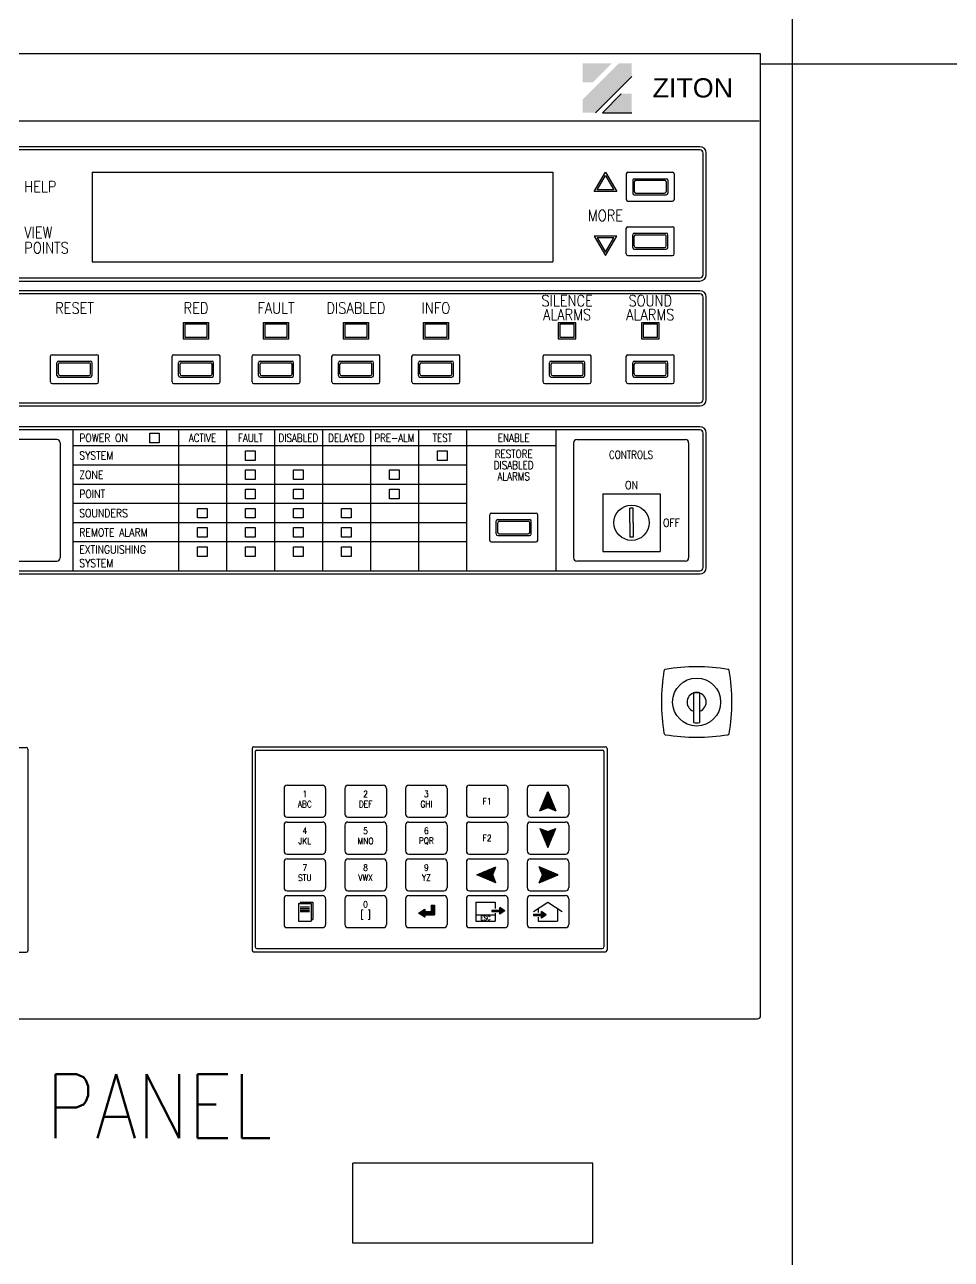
# Model space of a CAD drawing. Header units: millimetres. Extents: x 71430 to 138625, y 8510 to 33475.
# Drawn here: x 75480 to 76282, y 13291 to 14359 of the extents above; entities that cross this region are included whole.
import ezdxf
from ezdxf.enums import TextEntityAlignment as Align

# ---------------------------------------------------------------- set-up
doc = ezdxf.new("R2010")
doc.units = ezdxf.units.MM
doc.layers.add('A-FLOR-HRAL', color=8, linetype='Continuous', lineweight=18)
for name, color, linetype in [('BOX', 4, 'Continuous'), ('EQUIP', 7, 'Continuous'), ('M-FIRECABLE_E-', 1, 'Continuous'), ('PANEL', 1, 'Continuous'), ('STICKER', 7, 'Continuous'), ('TABLE', 5, 'Continuous'), ('Text', 7, 'Continuous'), ('Z-TEXT', 7, 'Continuous')]:
    doc.layers.add(name, color=color, linetype=linetype)
doc.styles.add('RomanS', font='romans.shx')
doc.styles.get("Standard").update_dxf_attribs({"font": 'arial.ttf'})
pattern_1 = [(45, (-602336.12146, -43009.16304), (-0.08838835, 0.08838835), [])]

# ---------------------------------------------------------------- blocks, each defined once
blk = doc.blocks.new('ACCLAIM ZP3 PANEL')
at = {"layer": 'PANEL', "linetype": 'Continuous'}
h = blk.add_hatch(color=7, dxfattribs=at)
h.paths.add_polyline_path([(-602158.27, -42922.45), (-602158.27, -42928.34), (-602155, -42928.34), (-602149.11, -42922.45)], flags=17)
h.paths.add_polyline_path([(-602158.27, -42933.78), (-602158.27, -42937.82), (-602154.24, -42937.82), (-602142.9, -42926.49), (-602142.9, -42922.45), (-602146.94, -42922.45)])
h.paths.add_polyline_path([(-602142.9, -42937.82), (-602142.9, -42931.93), (-602146.17, -42931.93), (-602152.06, -42937.82)])
at = {"layer": 'TABLE'}
h = blk.add_hatch(dxfattribs=at)
h.set_pattern_fill('ANSI31', style=0)
h.set_pattern_definition(pattern_1)
h.paths.add_polyline_path([(-602171.59, -43155.94), (-602169.09, -43154.94), (-602166.59, -43155.94), (-602169.09, -43149.94)])
h = blk.add_hatch(dxfattribs=at)
h.set_pattern_fill('ANSI31', style=0)
h.set_pattern_definition(pattern_1)
h.paths.add_polyline_path([(-602166.59, -43161.44), (-602169.09, -43162.44), (-602171.59, -43161.44), (-602169.09, -43167.44)])
h.paths.add_polyline_path([(-602165.83, -43175.94), (-602171.83, -43173.44), (-602170.83, -43175.94), (-602171.83, -43178.44)])
h.paths.add_polyline_path([(-602186.34, -43175.94), (-602185.34, -43173.44), (-602191.34, -43175.94), (-602185.34, -43178.44)])
h = blk.add_hatch(dxfattribs=at)
h.set_pattern_fill('ANSI31', style=0)
h.set_pattern_definition(pattern_1)
h.paths.add_polyline_path([(-602204.59, -43188.44), (-602204.59, -43185.44), (-602205.59, -43185.44), (-602205.59, -43187.44), (-602207.59, -43187.44), (-602207.59, -43186.69), (-602209.59, -43187.94), (-602207.59, -43189.19), (-602207.59, -43188.44)])
h = blk.add_hatch(dxfattribs=at)
h.set_pattern_fill('ANSI31', style=0)
h.set_pattern_definition(pattern_1)
h.paths.add_polyline_path([(-602184.09, -43186.94), (-602186.59, -43186.94), (-602186.59, -43187.44), (-602184.09, -43187.44), (-602184.09, -43188.19), (-602182.59, -43187.19), (-602184.09, -43186.19)])
h = blk.add_hatch(dxfattribs=at)
h.set_pattern_fill('ANSI31', style=0)
h.set_pattern_definition([(45, (-602323.12146, -43010.41304), (-0.08838835, 0.08838835), [])])
h.paths.add_polyline_path([(-602171.09, -43188.19), (-602173.59, -43188.19), (-602173.59, -43188.69), (-602171.09, -43188.69), (-602171.09, -43189.44), (-602169.59, -43188.44), (-602171.09, -43187.44)])
at = {"layer": 'A-FLOR-HRAL'}
blk.add_lwpolyline([(-602502.59, -43400.84), (-602092.59, -43400.84), (-602092.59, -42860.84), (-602502.59, -42860.84)], close=True, dxfattribs=at)
at = {"layer": 'BOX', "color": 7}
for p, q in [((-602121.59, -42948.44), (-602358.59, -42948.44)), ((-602119.59, -42988.44), (-602119.59, -42950.44)), ((-602358.59, -42990.44), (-602121.59, -42990.44)), ((-602121.59, -42993.44), (-602358.59, -42993.44)), ((-602119.59, -43027.44), (-602119.59, -42995.44)), ((-602358.59, -43029.44), (-602121.59, -43029.44)), ((-602121.59, -43035.94), (-602358.59, -43035.94)), ((-602317.59, -43036.94), (-602317.59, -43080.94)), ((-602284.59, -43036.94), (-602284.59, -43080.94)), ((-602269.59, -43036.94), (-602269.59, -43080.94)), ((-602254.59, -43036.94), (-602254.59, -43080.94)), ((-602239.59, -43036.94), (-602239.59, -43080.94)), ((-602224.59, -43036.94), (-602224.59, -43080.94)), ((-602209.59, -43036.94), (-602209.59, -43080.94)), ((-602194.59, -43036.94), (-602194.59, -43080.94)), ((-602166.59, -43036.94), (-602166.59, -43080.94)), ((-602119.59, -43079.94), (-602119.59, -43037.94)), ((-602322.59, -43039.94), (-602356.59, -43039.94)), ((-602321.59, -43040.94), (-602321.59, -43076.94)), ((-602166.59, -43041.94), (-602317.59, -43041.94)), ((-602161.09, -43040.94), (-602161.09, -43076.94)), ((-602160.09, -43039.94), (-602126.09, -43039.94)), ((-602125.09, -43040.94), (-602125.09, -43076.94)), ((-602194.59, -43047.94), (-602317.59, -43047.94)), ((-602194.59, -43053.94), (-602317.59, -43053.94)), ((-602194.59, -43059.94), (-602317.59, -43059.94)), ((-602194.59, -43065.94), (-602317.59, -43065.94)), ((-602194.59, -43071.94), (-602317.59, -43071.94)), ((-602356.59, -43077.94), (-602322.59, -43077.94)), ((-602126.09, -43077.94), (-602160.09, -43077.94)), ((-602358.59, -43081.94), (-602121.59, -43081.94)), ((-602247.09, -43184.94), (-602243.09, -43184.94)), ((-602246.59, -43184.44), (-602242.59, -43184.44)), ((-602191.59, -43184.44), (-602185.59, -43184.44)), ((-602191.59, -43184.44), (-602191.59, -43190.44)), ((-602185.59, -43184.44), (-602185.59, -43186.44)), ((-602246.59, -43185.94), (-602243.59, -43185.94)), ((-602246.59, -43186.44), (-602243.59, -43186.44)), ((-602246.59, -43186.94), (-602243.59, -43186.94)), ((-602246.59, -43187.44), (-602243.59, -43187.44)), ((-602207.59, -43187.44), (-602205.59, -43187.44)), ((-602207.59, -43188.44), (-602204.59, -43188.44)), ((-602191.59, -43188.44), (-602185.59, -43188.44)), ((-602186.59, -43186.94), (-602184.09, -43186.94)), ((-602186.59, -43186.94), (-602186.59, -43187.44)), ((-602186.59, -43187.44), (-602184.09, -43187.44)), ((-602185.59, -43187.94), (-602185.59, -43190.44)), ((-602173.59, -43188.19), (-602171.09, -43188.19)), ((-602173.59, -43188.19), (-602173.59, -43188.69)), ((-602173.59, -43188.69), (-602171.09, -43188.69)), ((-602172.09, -43186.44), (-602172.09, -43187.69)), ((-602166.09, -43186.44), (-602166.09, -43190.44)), ((-602247.09, -43190.44), (-602243.09, -43190.44)), ((-602243.09, -43189.94), (-602242.59, -43189.94)), ((-602191.59, -43190.44), (-602185.59, -43190.44)), ((-602172.09, -43189.19), (-602172.09, -43190.44)), ((-602172.09, -43190.44), (-602166.09, -43190.44))]:
    blk.add_line(p, q, dxfattribs=at)
at = {"layer": 'BOX'}
for p, q in [((-602121.59, -42949.44), (-602358.59, -42949.44)), ((-602120.59, -42988.44), (-602120.59, -42950.44)), ((-602311.59, -42956.44), (-602167.59, -42956.44)), ((-602311.59, -42956.44), (-602311.59, -42984.44)), ((-602167.59, -42956.44), (-602167.59, -42984.44)), ((-602144.59, -42956.94), (-602144.59, -42964.94)), ((-602144.09, -42956.44), (-602130.09, -42956.44)), ((-602129.59, -42956.94), (-602129.59, -42964.94)), ((-602142.59, -42958.94), (-602142.59, -42962.94)), ((-602142.09, -42958.44), (-602132.09, -42958.44)), ((-602142.09, -42959.44), (-602142.09, -42962.44)), ((-602141.59, -42958.94), (-602132.59, -42958.94)), ((-602132.09, -42959.44), (-602132.09, -42962.44)), ((-602131.59, -42958.94), (-602131.59, -42962.94)), ((-602142.09, -42963.44), (-602132.09, -42963.44)), ((-602141.59, -42962.94), (-602132.59, -42962.94)), ((-602144.09, -42965.44), (-602130.09, -42965.44)), ((-602144.59, -42981.94), (-602144.59, -42973.94)), ((-602144.09, -42973.44), (-602130.09, -42973.44)), ((-602142.59, -42979.94), (-602142.59, -42975.94)), ((-602142.09, -42975.44), (-602132.09, -42975.44)), ((-602142.09, -42979.44), (-602142.09, -42976.44)), ((-602141.59, -42975.94), (-602132.59, -42975.94)), ((-602132.09, -42979.44), (-602132.09, -42976.44)), ((-602131.59, -42979.94), (-602131.59, -42975.94)), ((-602129.59, -42981.94), (-602129.59, -42973.94)), ((-602142.09, -42980.44), (-602132.09, -42980.44)), ((-602141.59, -42979.94), (-602132.59, -42979.94)), ((-602311.59, -42984.44), (-602167.59, -42984.44)), ((-602144.09, -42982.44), (-602130.09, -42982.44)), ((-602358.59, -42989.44), (-602121.59, -42989.44)), ((-602121.59, -42994.44), (-602358.59, -42994.44)), ((-602120.59, -43027.44), (-602120.59, -42995.44)), ((-602324.59, -43021.94), (-602324.59, -43013.94)), ((-602324.09, -43013.44), (-602310.09, -43013.44)), ((-602322.09, -43015.44), (-602312.09, -43015.44)), ((-602309.59, -43021.94), (-602309.59, -43013.94)), ((-602286.59, -43021.94), (-602286.59, -43013.94)), ((-602286.09, -43013.44), (-602272.09, -43013.44)), ((-602284.09, -43015.44), (-602274.09, -43015.44)), ((-602271.59, -43021.94), (-602271.59, -43013.94)), ((-602261.59, -43021.94), (-602261.59, -43013.94)), ((-602261.09, -43013.44), (-602247.09, -43013.44)), ((-602259.09, -43015.44), (-602249.09, -43015.44)), ((-602246.59, -43021.94), (-602246.59, -43013.94)), ((-602236.59, -43021.94), (-602236.59, -43013.94)), ((-602236.09, -43013.44), (-602222.09, -43013.44)), ((-602234.09, -43015.44), (-602224.09, -43015.44)), ((-602221.59, -43021.94), (-602221.59, -43013.94)), ((-602211.59, -43021.94), (-602211.59, -43013.94)), ((-602211.09, -43013.44), (-602197.09, -43013.44)), ((-602209.09, -43015.44), (-602199.09, -43015.44)), ((-602196.59, -43021.94), (-602196.59, -43013.94)), ((-602170.59, -43021.94), (-602170.59, -43013.94)), ((-602170.09, -43013.44), (-602156.09, -43013.44)), ((-602168.09, -43015.44), (-602158.09, -43015.44)), ((-602155.59, -43021.94), (-602155.59, -43013.94)), ((-602144.59, -43021.94), (-602144.59, -43013.94)), ((-602144.09, -43013.44), (-602130.09, -43013.44)), ((-602142.09, -43015.44), (-602132.09, -43015.44)), ((-602129.59, -43021.94), (-602129.59, -43013.94)), ((-602322.59, -43019.94), (-602322.59, -43015.94)), ((-602322.09, -43019.44), (-602322.09, -43016.44)), ((-602321.59, -43015.94), (-602312.59, -43015.94)), ((-602312.09, -43019.44), (-602312.09, -43016.44)), ((-602311.59, -43019.94), (-602311.59, -43015.94)), ((-602284.59, -43019.94), (-602284.59, -43015.94)), ((-602284.09, -43019.44), (-602284.09, -43016.44)), ((-602283.59, -43015.94), (-602274.59, -43015.94)), ((-602274.09, -43019.44), (-602274.09, -43016.44)), ((-602273.59, -43019.94), (-602273.59, -43015.94)), ((-602259.59, -43019.94), (-602259.59, -43015.94)), ((-602259.09, -43019.44), (-602259.09, -43016.44)), ((-602258.59, -43015.94), (-602249.59, -43015.94)), ((-602249.09, -43019.44), (-602249.09, -43016.44)), ((-602248.59, -43019.94), (-602248.59, -43015.94)), ((-602234.59, -43019.94), (-602234.59, -43015.94)), ((-602234.09, -43019.44), (-602234.09, -43016.44)), ((-602233.59, -43015.94), (-602224.59, -43015.94)), ((-602224.09, -43019.44), (-602224.09, -43016.44)), ((-602223.59, -43019.94), (-602223.59, -43015.94)), ((-602209.59, -43019.94), (-602209.59, -43015.94)), ((-602209.09, -43019.44), (-602209.09, -43016.44)), ((-602208.59, -43015.94), (-602199.59, -43015.94)), ((-602199.09, -43019.44), (-602199.09, -43016.44)), ((-602198.59, -43019.94), (-602198.59, -43015.94)), ((-602168.59, -43019.94), (-602168.59, -43015.94)), ((-602168.09, -43019.44), (-602168.09, -43016.44)), ((-602167.59, -43015.94), (-602158.59, -43015.94)), ((-602158.09, -43019.44), (-602158.09, -43016.44)), ((-602157.59, -43019.94), (-602157.59, -43015.94)), ((-602142.59, -43019.94), (-602142.59, -43015.94)), ((-602142.09, -43019.44), (-602142.09, -43016.44)), ((-602141.59, -43015.94), (-602132.59, -43015.94)), ((-602132.09, -43019.44), (-602132.09, -43016.44)), ((-602131.59, -43019.94), (-602131.59, -43015.94)), ((-602324.09, -43022.44), (-602310.09, -43022.44)), ((-602322.09, -43020.44), (-602312.09, -43020.44)), ((-602321.59, -43019.94), (-602312.59, -43019.94)), ((-602286.09, -43022.44), (-602272.09, -43022.44)), ((-602284.09, -43020.44), (-602274.09, -43020.44)), ((-602283.59, -43019.94), (-602274.59, -43019.94)), ((-602261.09, -43022.44), (-602247.09, -43022.44)), ((-602259.09, -43020.44), (-602249.09, -43020.44)), ((-602258.59, -43019.94), (-602249.59, -43019.94)), ((-602236.09, -43022.44), (-602222.09, -43022.44)), ((-602234.09, -43020.44), (-602224.09, -43020.44)), ((-602233.59, -43019.94), (-602224.59, -43019.94)), ((-602211.09, -43022.44), (-602197.09, -43022.44)), ((-602209.09, -43020.44), (-602199.09, -43020.44)), ((-602208.59, -43019.94), (-602199.59, -43019.94)), ((-602170.09, -43022.44), (-602156.09, -43022.44)), ((-602168.09, -43020.44), (-602158.09, -43020.44)), ((-602167.59, -43019.94), (-602158.59, -43019.94)), ((-602144.09, -43022.44), (-602130.09, -43022.44)), ((-602142.09, -43020.44), (-602132.09, -43020.44)), ((-602141.59, -43019.94), (-602132.59, -43019.94)), ((-602358.59, -43028.44), (-602121.59, -43028.44)), ((-602121.59, -43036.94), (-602358.59, -43036.94)), ((-602120.59, -43079.94), (-602120.59, -43037.94)), ((-602187.29, -43071.44), (-602187.29, -43063.44)), ((-602186.79, -43062.94), (-602172.79, -43062.94)), ((-602185.29, -43069.44), (-602185.29, -43065.44)), ((-602184.79, -43064.94), (-602174.79, -43064.94)), ((-602184.29, -43065.44), (-602175.29, -43065.44)), ((-602174.29, -43069.44), (-602174.29, -43065.44)), ((-602172.29, -43071.44), (-602172.29, -43063.44)), ((-602184.79, -43068.94), (-602184.79, -43065.94)), ((-602184.29, -43069.44), (-602175.29, -43069.44)), ((-602174.79, -43068.94), (-602174.79, -43065.94)), ((-602186.79, -43071.94), (-602172.79, -43071.94)), ((-602184.79, -43069.94), (-602174.79, -43069.94)), ((-602358.59, -43080.94), (-602121.59, -43080.94))]:
    blk.add_line(p, q, dxfattribs=at)
at = {"layer": 'BOX', "color": 252}
for p, q in [((-602151.95, -43056.94), (-602151.95, -43074.94)), ((-602151.95, -43056.94), (-602133.95, -43056.94)), ((-602133.95, -43056.94), (-602133.95, -43074.94)), ((-602151.95, -43074.94), (-602133.95, -43074.94))]:
    blk.add_line(p, q, dxfattribs=at)
at = {"layer": 'BOX', "color": 5}
for p, q in [((-602251.59, -43148.94), (-602251.59, -43156.94)), ((-602250.59, -43147.94), (-602239.59, -43147.94)), ((-602238.59, -43148.94), (-602238.59, -43156.94)), ((-602232.59, -43148.94), (-602232.59, -43156.94)), ((-602231.59, -43147.94), (-602220.59, -43147.94)), ((-602219.59, -43148.94), (-602219.59, -43156.94)), ((-602213.59, -43148.94), (-602213.59, -43156.94)), ((-602212.59, -43147.94), (-602201.59, -43147.94)), ((-602200.59, -43148.94), (-602200.59, -43156.94)), ((-602194.59, -43148.94), (-602194.59, -43156.94)), ((-602193.59, -43147.94), (-602182.59, -43147.94)), ((-602181.59, -43148.94), (-602181.59, -43156.94)), ((-602175.59, -43148.94), (-602175.59, -43156.94)), ((-602174.59, -43147.94), (-602163.59, -43147.94)), ((-602162.59, -43148.94), (-602162.59, -43156.94)), ((-602250.59, -43157.94), (-602239.59, -43157.94)), ((-602231.59, -43157.94), (-602220.59, -43157.94)), ((-602212.59, -43157.94), (-602201.59, -43157.94)), ((-602193.59, -43157.94), (-602182.59, -43157.94)), ((-602174.59, -43157.94), (-602163.59, -43157.94)), ((-602251.59, -43160.44), (-602251.59, -43168.44)), ((-602250.59, -43159.44), (-602239.59, -43159.44)), ((-602238.59, -43160.44), (-602238.59, -43168.44)), ((-602232.59, -43160.44), (-602232.59, -43168.44)), ((-602231.59, -43159.44), (-602220.59, -43159.44)), ((-602219.59, -43160.44), (-602219.59, -43168.44)), ((-602213.59, -43160.44), (-602213.59, -43168.44)), ((-602212.59, -43159.44), (-602201.59, -43159.44)), ((-602200.59, -43160.44), (-602200.59, -43168.44)), ((-602194.59, -43160.44), (-602194.59, -43168.44)), ((-602193.59, -43159.44), (-602182.59, -43159.44)), ((-602181.59, -43160.44), (-602181.59, -43168.44)), ((-602175.59, -43160.44), (-602175.59, -43168.44)), ((-602174.59, -43159.44), (-602163.59, -43159.44)), ((-602162.59, -43160.44), (-602162.59, -43168.44)), ((-602250.59, -43169.44), (-602239.59, -43169.44)), ((-602231.59, -43169.44), (-602220.59, -43169.44)), ((-602212.59, -43169.44), (-602201.59, -43169.44)), ((-602193.59, -43169.44), (-602182.59, -43169.44)), ((-602174.59, -43169.44), (-602163.59, -43169.44)), ((-602251.59, -43171.94), (-602251.59, -43179.94)), ((-602250.59, -43170.94), (-602239.59, -43170.94)), ((-602238.59, -43171.94), (-602238.59, -43179.94)), ((-602232.59, -43171.94), (-602232.59, -43179.94)), ((-602231.59, -43170.94), (-602220.59, -43170.94)), ((-602219.59, -43171.94), (-602219.59, -43179.94)), ((-602213.59, -43171.94), (-602213.59, -43179.94)), ((-602212.59, -43170.94), (-602201.59, -43170.94)), ((-602200.59, -43171.94), (-602200.59, -43179.94)), ((-602194.59, -43171.94), (-602194.59, -43179.94)), ((-602193.59, -43170.94), (-602182.59, -43170.94)), ((-602181.59, -43171.94), (-602181.59, -43179.94)), ((-602175.59, -43171.94), (-602175.59, -43179.94)), ((-602174.59, -43170.94), (-602163.59, -43170.94)), ((-602162.59, -43171.94), (-602162.59, -43179.94)), ((-602250.59, -43180.94), (-602239.59, -43180.94)), ((-602231.59, -43180.94), (-602220.59, -43180.94)), ((-602212.59, -43180.94), (-602201.59, -43180.94)), ((-602193.59, -43180.94), (-602182.59, -43180.94)), ((-602174.59, -43180.94), (-602163.59, -43180.94)), ((-602251.59, -43183.44), (-602251.59, -43191.44)), ((-602250.59, -43182.44), (-602239.59, -43182.44)), ((-602238.59, -43183.44), (-602238.59, -43191.44)), ((-602232.59, -43183.44), (-602232.59, -43191.44)), ((-602231.59, -43182.44), (-602220.59, -43182.44)), ((-602219.59, -43183.44), (-602219.59, -43191.44)), ((-602213.59, -43183.44), (-602213.59, -43191.44)), ((-602212.59, -43182.44), (-602201.59, -43182.44)), ((-602200.59, -43183.44), (-602200.59, -43191.44)), ((-602194.59, -43183.44), (-602194.59, -43191.44)), ((-602193.59, -43182.44), (-602182.59, -43182.44)), ((-602181.59, -43183.44), (-602181.59, -43191.44)), ((-602175.59, -43183.44), (-602175.59, -43191.44)), ((-602174.59, -43182.44), (-602163.59, -43182.44)), ((-602162.59, -43183.44), (-602162.59, -43191.44)), ((-602250.59, -43192.44), (-602239.59, -43192.44)), ((-602231.59, -43192.44), (-602220.59, -43192.44)), ((-602212.59, -43192.44), (-602201.59, -43192.44)), ((-602193.59, -43192.44), (-602182.59, -43192.44)), ((-602174.59, -43192.44), (-602163.59, -43192.44))]:
    blk.add_line(p, q, dxfattribs=at)
at = {"layer": 'BOX', "color": 7}
for points in [[(-602151.09, -42956.44), (-602147.59, -42962.44), (-602154.59, -42962.44)], [(-602151.09, -42982.44), (-602147.59, -42976.44), (-602154.59, -42976.44)], [(-602275.09, -43008.44), (-602275.09, -43003.44), (-602283.09, -43003.44), (-602283.09, -43008.44)], [(-602250.09, -43008.44), (-602250.09, -43003.44), (-602258.09, -43003.44), (-602258.09, -43008.44)], [(-602225.09, -43008.44), (-602225.09, -43003.44), (-602233.09, -43003.44), (-602233.09, -43008.44)], [(-602200.09, -43008.44), (-602200.09, -43003.44), (-602208.09, -43003.44), (-602208.09, -43008.44)], [(-602160.34, -43008.44), (-602160.34, -43003.44), (-602165.84, -43003.44), (-602165.84, -43008.44)], [(-602134.34, -43008.44), (-602134.34, -43003.44), (-602139.84, -43003.44), (-602139.84, -43008.44)]]:
    blk.add_lwpolyline(points, close=True, dxfattribs=at)
at = {"layer": 'BOX', "color": 2}
for points in [[(-602151.09, -42957.43), (-602148.46, -42961.94), (-602153.72, -42961.94)], [(-602151.09, -42981.44), (-602148.46, -42976.94), (-602153.72, -42976.94)], [(-602250.59, -43007.94), (-602250.59, -43003.94), (-602257.59, -43003.94), (-602257.59, -43007.94)], [(-602225.59, -43007.94), (-602225.59, -43003.94), (-602232.59, -43003.94), (-602232.59, -43007.94)], [(-602200.59, -43007.94), (-602200.59, -43003.94), (-602207.59, -43003.94), (-602207.59, -43007.94)], [(-602160.84, -43007.94), (-602160.84, -43003.94), (-602165.34, -43003.94), (-602165.34, -43007.94)], [(-602134.84, -43007.94), (-602134.84, -43003.94), (-602139.34, -43003.94), (-602139.34, -43007.94)], [(-602260.59, -43043.44), (-602260.59, -43046.44), (-602263.59, -43046.44), (-602263.59, -43043.44)], [(-602200.59, -43043.44), (-602200.59, -43046.44), (-602203.59, -43046.44), (-602203.59, -43043.44)], [(-602260.59, -43049.44), (-602260.59, -43052.44), (-602263.59, -43052.44), (-602263.59, -43049.44)], [(-602245.59, -43049.44), (-602245.59, -43052.44), (-602248.59, -43052.44), (-602248.59, -43049.44)], [(-602215.59, -43049.44), (-602215.59, -43052.44), (-602218.59, -43052.44), (-602218.59, -43049.44)], [(-602260.59, -43055.44), (-602260.59, -43058.44), (-602263.59, -43058.44), (-602263.59, -43055.44)], [(-602245.59, -43055.44), (-602245.59, -43058.44), (-602248.59, -43058.44), (-602248.59, -43055.44)], [(-602215.59, -43055.44), (-602215.59, -43058.44), (-602218.59, -43058.44), (-602218.59, -43055.44)], [(-602275.59, -43061.44), (-602275.59, -43064.44), (-602278.59, -43064.44), (-602278.59, -43061.44)], [(-602260.59, -43061.44), (-602260.59, -43064.44), (-602263.59, -43064.44), (-602263.59, -43061.44)], [(-602245.59, -43061.44), (-602245.59, -43064.44), (-602248.59, -43064.44), (-602248.59, -43061.44)], [(-602230.59, -43061.44), (-602230.59, -43064.44), (-602233.59, -43064.44), (-602233.59, -43061.44)], [(-602275.59, -43067.44), (-602275.59, -43070.44), (-602278.59, -43070.44), (-602278.59, -43067.44)], [(-602260.59, -43067.44), (-602260.59, -43070.44), (-602263.59, -43070.44), (-602263.59, -43067.44)], [(-602245.59, -43067.44), (-602245.59, -43070.44), (-602248.59, -43070.44), (-602248.59, -43067.44)], [(-602230.59, -43067.44), (-602230.59, -43070.44), (-602233.59, -43070.44), (-602233.59, -43067.44)], [(-602275.59, -43073.44), (-602275.59, -43076.44), (-602278.59, -43076.44), (-602278.59, -43073.44)], [(-602260.59, -43073.44), (-602260.59, -43076.44), (-602263.59, -43076.44), (-602263.59, -43073.44)], [(-602245.59, -43073.44), (-602245.59, -43076.44), (-602248.59, -43076.44), (-602248.59, -43073.44)], [(-602230.59, -43073.44), (-602230.59, -43076.44), (-602233.59, -43076.44), (-602233.59, -43073.44)]]:
    blk.add_lwpolyline(points, close=True, dxfattribs=at)
at = {"layer": 'BOX', "color": 1}
blk.add_lwpolyline([(-602275.59, -43007.94), (-602275.59, -43003.94), (-602282.59, -43003.94), (-602282.59, -43007.94)], close=True, dxfattribs=at)
at = {"layer": 'BOX', "color": 3}
blk.add_lwpolyline([(-602293.59, -43037.94), (-602290.59, -43037.94), (-602290.59, -43040.94), (-602293.59, -43040.94)], close=True, dxfattribs=at)
at = {"layer": 'BOX', "color": 7}
for centre, radius, start, end in [((-602121.59, -42950.44), 2, 0, 90), ((-602121.59, -42988.44), 2, 270, 0), ((-602121.59, -42995.44), 2, 0, 90), ((-602121.59, -43027.44), 2, 270, 0), ((-602121.59, -43037.94), 2, 0, 90), ((-602322.59, -43040.94), 1, 0, 90), ((-602160.09, -43040.94), 1, 90, 180), ((-602126.09, -43040.94), 1, 0, 90), ((-602322.59, -43076.94), 1, 270, 0), ((-602160.09, -43076.94), 1, 180, 270), ((-602126.09, -43076.94), 1, 270, 0), ((-602121.59, -43079.94), 2, 270, 0)]:
    blk.add_arc(centre, radius, start, end, dxfattribs=at)
at = {"layer": 'BOX'}
for centre, radius, start, end in [((-602121.59, -42950.44), 1, 0, 90), ((-602144.09, -42956.94), 0.5, 90, 180), ((-602130.09, -42956.94), 0.5, 0, 90), ((-602142.09, -42958.94), 0.5, 90, 180), ((-602141.59, -42959.44), 0.5, 90, 180), ((-602132.59, -42959.44), 0.5, 0, 90), ((-602132.09, -42958.94), 0.5, 0, 90), ((-602144.09, -42964.94), 0.5, 180, 270), ((-602142.09, -42962.94), 0.5, 180, 270), ((-602141.59, -42962.44), 0.5, 180, 270), ((-602132.59, -42962.44), 0.5, 270, 0), ((-602132.09, -42962.94), 0.5, 270, 0), ((-602130.09, -42964.94), 0.5, 270, 0), ((-602144.09, -42973.94), 0.5, 90, 180), ((-602142.09, -42975.94), 0.5, 90, 180), ((-602141.59, -42976.44), 0.5, 90, 180), ((-602132.59, -42976.44), 0.5, 0, 90), ((-602132.09, -42975.94), 0.5, 0, 90), ((-602130.09, -42973.94), 0.5, 0, 90), ((-602142.09, -42979.94), 0.5, 180, 270), ((-602141.59, -42979.44), 0.5, 180, 270), ((-602132.59, -42979.44), 0.5, 270, 0), ((-602132.09, -42979.94), 0.5, 270, 0), ((-602144.09, -42981.94), 0.5, 180, 270), ((-602130.09, -42981.94), 0.5, 270, 0), ((-602121.59, -42988.44), 1, 270, 0), ((-602121.59, -42995.44), 1, 0, 90), ((-602324.09, -43013.94), 0.5, 90, 180), ((-602322.09, -43015.94), 0.5, 90, 180), ((-602312.09, -43015.94), 0.5, 0, 90), ((-602310.09, -43013.94), 0.5, 0, 90), ((-602286.09, -43013.94), 0.5, 90, 180), ((-602284.09, -43015.94), 0.5, 90, 180), ((-602274.09, -43015.94), 0.5, 0, 90), ((-602272.09, -43013.94), 0.5, 0, 90), ((-602261.09, -43013.94), 0.5, 90, 180), ((-602259.09, -43015.94), 0.5, 90, 180), ((-602249.09, -43015.94), 0.5, 0, 90), ((-602247.09, -43013.94), 0.5, 0, 90), ((-602236.09, -43013.94), 0.5, 90, 180), ((-602234.09, -43015.94), 0.5, 90, 180), ((-602224.09, -43015.94), 0.5, 0, 90), ((-602222.09, -43013.94), 0.5, 0, 90), ((-602211.09, -43013.94), 0.5, 90, 180), ((-602209.09, -43015.94), 0.5, 90, 180), ((-602199.09, -43015.94), 0.5, 0, 90), ((-602197.09, -43013.94), 0.5, 0, 90), ((-602170.09, -43013.94), 0.5, 90, 180), ((-602168.09, -43015.94), 0.5, 90, 180), ((-602158.09, -43015.94), 0.5, 0, 90), ((-602156.09, -43013.94), 0.5, 0, 90), ((-602144.09, -43013.94), 0.5, 90, 180), ((-602142.09, -43015.94), 0.5, 90, 180), ((-602132.09, -43015.94), 0.5, 0, 90), ((-602130.09, -43013.94), 0.5, 0, 90), ((-602321.59, -43016.44), 0.5, 90, 180), ((-602312.59, -43016.44), 0.5, 0, 90), ((-602283.59, -43016.44), 0.5, 90, 180), ((-602274.59, -43016.44), 0.5, 0, 90), ((-602258.59, -43016.44), 0.5, 90, 180), ((-602249.59, -43016.44), 0.5, 0, 90), ((-602233.59, -43016.44), 0.5, 90, 180), ((-602224.59, -43016.44), 0.5, 0, 90), ((-602208.59, -43016.44), 0.5, 90, 180), ((-602199.59, -43016.44), 0.5, 0, 90), ((-602167.59, -43016.44), 0.5, 90, 180), ((-602158.59, -43016.44), 0.5, 0, 90), ((-602141.59, -43016.44), 0.5, 90, 180), ((-602132.59, -43016.44), 0.5, 0, 90), ((-602324.09, -43021.94), 0.5, 180, 270), ((-602322.09, -43019.94), 0.5, 180, 270), ((-602321.59, -43019.44), 0.5, 180, 270), ((-602312.59, -43019.44), 0.5, 270, 0), ((-602312.09, -43019.94), 0.5, 270, 0), ((-602310.09, -43021.94), 0.5, 270, 0), ((-602286.09, -43021.94), 0.5, 180, 270), ((-602284.09, -43019.94), 0.5, 180, 270), ((-602283.59, -43019.44), 0.5, 180, 270), ((-602274.59, -43019.44), 0.5, 270, 0), ((-602274.09, -43019.94), 0.5, 270, 0), ((-602272.09, -43021.94), 0.5, 270, 0), ((-602261.09, -43021.94), 0.5, 180, 270), ((-602259.09, -43019.94), 0.5, 180, 270), ((-602258.59, -43019.44), 0.5, 180, 270), ((-602249.59, -43019.44), 0.5, 270, 0), ((-602249.09, -43019.94), 0.5, 270, 0), ((-602247.09, -43021.94), 0.5, 270, 0), ((-602236.09, -43021.94), 0.5, 180, 270), ((-602234.09, -43019.94), 0.5, 180, 270), ((-602233.59, -43019.44), 0.5, 180, 270), ((-602224.59, -43019.44), 0.5, 270, 0), ((-602224.09, -43019.94), 0.5, 270, 0), ((-602222.09, -43021.94), 0.5, 270, 0), ((-602211.09, -43021.94), 0.5, 180, 270), ((-602209.09, -43019.94), 0.5, 180, 270), ((-602208.59, -43019.44), 0.5, 180, 270), ((-602199.59, -43019.44), 0.5, 270, 0), ((-602199.09, -43019.94), 0.5, 270, 0), ((-602197.09, -43021.94), 0.5, 270, 0), ((-602170.09, -43021.94), 0.5, 180, 270), ((-602168.09, -43019.94), 0.5, 180, 270), ((-602167.59, -43019.44), 0.5, 180, 270), ((-602158.59, -43019.44), 0.5, 270, 0), ((-602158.09, -43019.94), 0.5, 270, 0), ((-602156.09, -43021.94), 0.5, 270, 0), ((-602144.09, -43021.94), 0.5, 180, 270), ((-602142.09, -43019.94), 0.5, 180, 270), ((-602141.59, -43019.44), 0.5, 180, 270), ((-602132.59, -43019.44), 0.5, 270, 0), ((-602132.09, -43019.94), 0.5, 270, 0), ((-602130.09, -43021.94), 0.5, 270, 0), ((-602121.59, -43027.44), 1, 270, 0), ((-602121.59, -43037.94), 1, 0, 90), ((-602186.79, -43063.44), 0.5, 90, 180), ((-602184.79, -43065.44), 0.5, 90, 180), ((-602184.29, -43065.94), 0.5, 90, 180), ((-602175.29, -43065.94), 0.5, 0, 90), ((-602174.79, -43065.44), 0.5, 0, 90), ((-602172.79, -43063.44), 0.5, 0, 90), ((-602184.79, -43069.44), 0.5, 180, 270), ((-602184.29, -43068.94), 0.5, 180, 270), ((-602175.29, -43068.94), 0.5, 270, 0), ((-602174.79, -43069.44), 0.5, 270, 0), ((-602186.79, -43071.44), 0.5, 180, 270), ((-602172.79, -43071.44), 0.5, 270, 0), ((-602121.59, -43079.94), 1, 270, 0)]:
    blk.add_arc(centre, radius, start, end, dxfattribs=at)
at = {"layer": 'BOX', "color": 5}
for centre, start, end in [((-602250.59, -43148.94), 90, 180), ((-602239.59, -43148.94), 0, 90), ((-602231.59, -43148.94), 90, 180), ((-602220.59, -43148.94), 0, 90), ((-602212.59, -43148.94), 90, 180), ((-602201.59, -43148.94), 0, 90), ((-602193.59, -43148.94), 90, 180), ((-602182.59, -43148.94), 0, 90), ((-602174.59, -43148.94), 90, 180), ((-602163.59, -43148.94), 0, 90), ((-602250.59, -43156.94), 180, 270), ((-602239.59, -43156.94), 270, 0), ((-602231.59, -43156.94), 180, 270), ((-602220.59, -43156.94), 270, 0), ((-602212.59, -43156.94), 180, 270), ((-602201.59, -43156.94), 270, 0), ((-602193.59, -43156.94), 180, 270), ((-602182.59, -43156.94), 270, 0), ((-602174.59, -43156.94), 180, 270), ((-602163.59, -43156.94), 270, 0), ((-602250.59, -43160.44), 90, 180), ((-602239.59, -43160.44), 0, 90), ((-602231.59, -43160.44), 90, 180), ((-602220.59, -43160.44), 0, 90), ((-602212.59, -43160.44), 90, 180), ((-602201.59, -43160.44), 0, 90), ((-602193.59, -43160.44), 90, 180), ((-602182.59, -43160.44), 0, 90), ((-602174.59, -43160.44), 90, 180), ((-602163.59, -43160.44), 0, 90), ((-602250.59, -43168.44), 180, 270), ((-602239.59, -43168.44), 270, 0), ((-602231.59, -43168.44), 180, 270), ((-602220.59, -43168.44), 270, 0), ((-602212.59, -43168.44), 180, 270), ((-602201.59, -43168.44), 270, 0), ((-602193.59, -43168.44), 180, 270), ((-602182.59, -43168.44), 270, 0), ((-602174.59, -43168.44), 180, 270), ((-602163.59, -43168.44), 270, 0), ((-602250.59, -43171.94), 90, 180), ((-602239.59, -43171.94), 0, 90), ((-602231.59, -43171.94), 90, 180), ((-602220.59, -43171.94), 0, 90), ((-602212.59, -43171.94), 90, 180), ((-602201.59, -43171.94), 0, 90), ((-602193.59, -43171.94), 90, 180), ((-602182.59, -43171.94), 0, 90), ((-602174.59, -43171.94), 90, 180), ((-602163.59, -43171.94), 0, 90), ((-602250.59, -43179.94), 180, 270), ((-602239.59, -43179.94), 270, 0), ((-602231.59, -43179.94), 180, 270), ((-602220.59, -43179.94), 270, 0), ((-602212.59, -43179.94), 180, 270), ((-602201.59, -43179.94), 270, 0), ((-602193.59, -43179.94), 180, 270), ((-602182.59, -43179.94), 270, 0), ((-602174.59, -43179.94), 180, 270), ((-602163.59, -43179.94), 270, 0), ((-602250.59, -43183.44), 90, 180), ((-602239.59, -43183.44), 0, 90), ((-602231.59, -43183.44), 90, 180), ((-602220.59, -43183.44), 0, 90), ((-602212.59, -43183.44), 90, 180), ((-602201.59, -43183.44), 0, 90), ((-602193.59, -43183.44), 90, 180), ((-602182.59, -43183.44), 0, 90), ((-602174.59, -43183.44), 90, 180), ((-602163.59, -43183.44), 0, 90), ((-602250.59, -43191.44), 180, 270), ((-602239.59, -43191.44), 270, 0), ((-602231.59, -43191.44), 180, 270), ((-602220.59, -43191.44), 270, 0), ((-602212.59, -43191.44), 180, 270), ((-602201.59, -43191.44), 270, 0), ((-602193.59, -43191.44), 180, 270), ((-602182.59, -43191.44), 270, 0), ((-602174.59, -43191.44), 180, 270), ((-602163.59, -43191.44), 270, 0)]:
    blk.add_arc(centre, 1, start, end, dxfattribs=at)
at = {"layer": 'EQUIP', "color": 252}
for p, q in [((-602142.39, -43061.43), (-602143.51, -43061.43)), ((-602143.51, -43065.94), (-602143.51, -43061.43)), ((-602142.39, -43065.94), (-602142.39, -43061.43)), ((-602143.51, -43065.94), (-602143.51, -43070.44)), ((-602142.39, -43065.94), (-602142.39, -43070.44)), ((-602142.39, -43070.44), (-602143.51, -43070.44))]:
    blk.add_line(p, q, dxfattribs=at)
blk.add_circle((-602142.95, -43065.94), 5.5, dxfattribs=at)
at = {"layer": 'PANEL'}
for p, q in [((-602102.59, -42919.44), (-602492.59, -42919.44)), ((-602102.59, -43219.94), (-602102.59, -42919.44)), ((-602491.59, -43220.94), (-602103.59, -43220.94))]:
    blk.add_line(p, q, dxfattribs=at)
at = {"layer": 'PANEL', "color": 7}
for p, q in [((-602142.9, -42926.49), (-602154.24, -42937.82)), ((-602146.17, -42931.93), (-602152.06, -42937.82)), ((-602152.06, -42937.82), (-602142.9, -42937.82))]:
    blk.add_line(p, q, dxfattribs=at)
at = {"layer": 'PANEL', "color": 4}
blk.add_line((-602103.09, -42940.44), (-602492.09, -42940.44), dxfattribs=at)
at = {"layer": 'PANEL', "color": 252}
for p, q in [((-602123.59, -43119.11), (-602123.59, -43128.36)), ((-602121.59, -43119.11), (-602123.59, -43119.11)), ((-602121.59, -43128.36), (-602121.59, -43119.11))]:
    blk.add_line(p, q, dxfattribs=at)
at = {"layer": 'PANEL', "color": 253}
for p, q in [((-602442.19, -43136.14), (-602332.19, -43136.14)), ((-602331.69, -43136.64), (-602331.69, -43199.64)), ((-602261.59, -43136.44), (-602261.59, -43199.44)), ((-602261.09, -43135.94), (-602151.09, -43135.94)), ((-602260.59, -43137.44), (-602260.59, -43198.44)), ((-602260.09, -43136.94), (-602152.09, -43136.94)), ((-602151.59, -43137.44), (-602151.59, -43198.44)), ((-602150.59, -43136.44), (-602150.59, -43199.44)), ((-602442.19, -43200.14), (-602332.19, -43200.14)), ((-602261.09, -43199.94), (-602151.09, -43199.94)), ((-602260.09, -43198.94), (-602152.09, -43198.94))]:
    blk.add_line(p, q, dxfattribs=at)
at = {"layer": 'PANEL'}
blk.add_lwpolyline([(-602092.59, -43400.84), (-602092.59, -42860.84), (-602502.59, -42860.84), (-602502.59, -43400.84)], dxfattribs=at)
at = {"layer": 'PANEL', "color": 252}
blk.add_circle((-602122.59, -43121.94), 7.5, dxfattribs=at)
for centre, radius, start, end in [((-602132.3, -43112.22), 0.5, 99.2404, 170.7596), ((-602122.59, -43171.94), 61, 80.7596, 99.2404), ((-602112.87, -43112.22), 0.5, 9.2404, 80.7596), ((-602072.59, -43121.94), 61, 170.7596, 189.2404), ((-602172.59, -43121.94), 61, 350.7596, 9.2404), ((-602122.59, -43121.94), 3, 289.4712, 250.5288), ((-602122.59, -43121.94), 6.5, 261.1501, 278.8499), ((-602132.3, -43131.65), 0.5, 189.2404, 260.7596), ((-602122.59, -43071.94), 61, 260.7596, 279.2404), ((-602112.87, -43131.65), 0.5, 279.2404, 350.7596)]:
    blk.add_arc(centre, radius, start, end, dxfattribs=at)
at = {"layer": 'PANEL', "color": 253}
for centre, start, end in [((-602332.19, -43136.64), 0, 90), ((-602261.09, -43136.44), 90, 180), ((-602260.09, -43137.44), 90, 180), ((-602152.09, -43137.44), 0, 90), ((-602151.09, -43136.44), 0, 90), ((-602332.19, -43199.64), 270, 0), ((-602332.19, -43199.64), 270, 0), ((-602261.09, -43199.44), 180, 270), ((-602260.09, -43198.44), 180, 270), ((-602152.09, -43198.44), 270, 0), ((-602151.09, -43199.44), 270, 0), ((-602151.09, -43199.44), 270, 0)]:
    blk.add_arc(centre, 0.5, start, end, dxfattribs=at)
at = {"layer": 'PANEL'}
blk.add_arc((-602103.59, -43219.94), 1, 270, 0, dxfattribs=at)
at = {"layer": 'STICKER'}
for p, q in [((-602155.09, -43266.04), (-602230.09, -43266.04)), ((-602230.09, -43291.04), (-602230.09, -43266.04)), ((-602155.09, -43291.04), (-602155.09, -43266.04)), ((-602155.09, -43291.04), (-602230.09, -43291.04))]:
    blk.add_line(p, q, dxfattribs=at)
at = {"layer": 'TABLE', "color": 7}
for p, q in [((-602171.59, -43155.94), (-602169.09, -43149.94)), ((-602169.09, -43149.94), (-602166.59, -43155.94)), ((-602171.59, -43155.94), (-602169.09, -43154.94)), ((-602169.09, -43154.94), (-602166.59, -43155.94)), ((-602171.59, -43161.44), (-602169.09, -43162.44)), ((-602171.59, -43161.44), (-602169.09, -43167.44)), ((-602169.09, -43162.44), (-602166.59, -43161.44)), ((-602169.09, -43167.44), (-602166.59, -43161.44)), ((-602191.34, -43175.94), (-602185.34, -43173.44)), ((-602186.34, -43175.94), (-602185.34, -43173.44)), ((-602170.83, -43175.94), (-602171.83, -43173.44)), ((-602165.83, -43175.94), (-602171.83, -43173.44)), ((-602185.34, -43178.44), (-602191.34, -43175.94)), ((-602185.34, -43178.44), (-602186.34, -43175.94)), ((-602171.83, -43178.44), (-602170.83, -43175.94)), ((-602171.83, -43178.44), (-602165.83, -43175.94)), ((-602247.09, -43184.94), (-602247.09, -43190.44)), ((-602246.59, -43184.44), (-602246.59, -43184.94)), ((-602243.09, -43184.94), (-602243.09, -43190.44)), ((-602242.59, -43184.44), (-602242.59, -43189.94)), ((-602173.59, -43187.44), (-602169.09, -43184.44)), ((-602169.09, -43184.44), (-602164.59, -43187.44)), ((-602209.59, -43187.94), (-602207.59, -43186.69)), ((-602207.59, -43189.19), (-602209.59, -43187.94)), ((-602207.59, -43186.69), (-602207.59, -43187.44)), ((-602207.59, -43188.44), (-602207.59, -43189.19)), ((-602205.59, -43185.44), (-602204.59, -43185.44)), ((-602205.59, -43185.44), (-602205.59, -43187.44)), ((-602204.59, -43185.44), (-602204.59, -43188.44)), ((-602182.59, -43187.19), (-602184.09, -43186.19)), ((-602184.09, -43186.94), (-602184.09, -43186.19)), ((-602182.59, -43187.19), (-602184.09, -43188.19)), ((-602184.09, -43188.19), (-602184.09, -43187.44)), ((-602169.59, -43188.44), (-602171.09, -43187.44)), ((-602171.09, -43188.19), (-602171.09, -43187.44)), ((-602169.59, -43188.44), (-602171.09, -43189.44)), ((-602171.09, -43189.44), (-602171.09, -43188.69))]:
    blk.add_line(p, q, dxfattribs=at)
at = {"layer": 'BOX', "color": 7, "style": 'RomanS', "width": 0.85}
for s, p in [('POWER ON', (-602315.61, -43039.44)), ('SYSTEM', (-602315.61, -43044.94)), ('ZONE', (-602315.61, -43050.94)), ('POINT', (-602315.61, -43056.94)), ('SOUNDERS', (-602315.61, -43062.94)), ('REMOTE ALARM', (-602315.61, -43068.94)), ('EXTINGUISHING', (-602315.61, -43074.3)), ('SYSTEM', (-602315.61, -43078.57))]:
    blk.add_text(s, height=2.5, dxfattribs=at).set_placement(p, align=Align.MIDDLE_LEFT)
at = {"layer": 'BOX', "color": 7, "style": 'RomanS'}
for s, height, width, p in [('ACTIVE', 2.5, 0.8, (-602277.09, -43039.44)), ('FAULT', 2.5, 0.8, (-602262.09, -43039.44)), ('DISABLED', 2.5, 0.8, (-602247.09, -43039.44)), ('DELAYED', 2.5, 0.8, (-602232.09, -43039.44)), ('PRE-ALM', 2.5, 0.8, (-602217.09, -43039.44)), ('TEST', 2.5, 0.8, (-602202.09, -43039.44)), ('ENABLE', 2.5, 0.8, (-602179.79, -43039.44)), ('RESTORE', 2.5, 0.8, (-602179.79, -43044.44)), ('CONTROLS', 2.5, 0.8, (-602143.09, -43044.68)), ('DISABLED', 2.5, 0.8, (-602179.79, -43047.94)), ('ALARMS', 2.5, 0.8, (-602179.79, -43051.44)), ('ON', 2.5, 0.85, (-602142.95, -43054.18)), ('OFF', 2.5, 0.85, (-602130.45, -43065.94)), ('ESC', 1.35, 0.9, (-602188.59, -43189.44))]:
    blk.add_text(s, height=height, dxfattribs=dict(at, width=width)).set_placement(p, align=Align.MIDDLE)
at = {"layer": 'PANEL', "color": 7}
blk.add_text('ZITON', height=6, dxfattribs=at).set_placement((-602136.35, -42933.07))
at = {"layer": 'TABLE', "color": 7, "style": 'RomanS', "width": 0.85}
for s, p in [('1', (-602245.09, -43150.67)), ('2', (-602226.09, -43150.67)), ('3', (-602207.09, -43150.67)), ('ABC', (-602245.09, -43153.85)), ('DEF', (-602226.09, -43153.85)), ('GHI', (-602207.09, -43153.85)), ('F1', (-602188.09, -43152.94)), ('4', (-602245.09, -43162.17)), ('5', (-602226.09, -43162.17)), ('6', (-602207.09, -43162.17)), ('JKL', (-602245.09, -43165.35)), ('MNO', (-602226.09, -43165.35)), ('PQR', (-602207.09, -43165.35)), ('F2', (-602188.09, -43164.44)), ('7', (-602245.09, -43173.67)), ('8', (-602226.09, -43173.67)), ('9', (-602207.09, -43173.67)), ('STU', (-602245.09, -43176.85)), ('VWX', (-602226.09, -43176.85)), ('YZ', (-602207.09, -43176.85)), ('0', (-602226.09, -43185.17)), ('[ ]', (-602226.09, -43188.35))]:
    blk.add_text(s, height=2, dxfattribs=at).set_placement(p, align=Align.MIDDLE)
at = {"layer": 'Text', "color": 7, "style": 'RomanS', "width": 0.85}
blk.add_text('ZP3 PANEL', height=20, dxfattribs=at).set_placement((-602318.66, -43248.17), align=Align.MIDDLE)
at = {"layer": 'Z-TEXT', "style": 'RomanS', "width": 0.85}
for s, p in [('HELP', (-602332.79, -42960.94)), ('VIEW', (-602332.79, -42975.23)), ('POINTS', (-602332.79, -42980.06))]:
    blk.add_text(s, height=3.5, dxfattribs=at).set_placement(p, align=Align.MIDDLE_LEFT)
for s, p in [('MORE', (-602151.09, -42969.94)), ('SILENCE', (-602163.09, -42996.57)), ('SOUND', (-602137.09, -42996.57)), ('RESET', (-602317.09, -42998.85)), ('RED', (-602279.09, -42998.85)), ('FAULT', (-602254.09, -42998.85)), ('DISABLED', (-602229.09, -42998.85)), ('INFO', (-602204.09, -42998.85)), ('ALARMS', (-602163.09, -43000.91)), ('ALARMS', (-602137.09, -43000.91))]:
    blk.add_text(s, height=3.5, dxfattribs=at).set_placement(p, align=Align.MIDDLE)

msp = doc.modelspace()

# ---------------------------------------------------------------- linework, layer by layer
at = {"layer": 'M-FIRECABLE_E-'}
msp.add_line((76117, 14325.1), (107209, 14325.1), dxfattribs=at)

# ---------------------------------------------------------------- block references
at = {"layer": 'A-FLOR-HRAL', "xscale": 2.768681856644227, "yscale": 2.768681856644227, "zscale": 2.768681856644227}
msp.add_blockref('ACCLAIM ZP3 PANEL', (1743147.5, 133164), dxfattribs=at)

doc.saveas('drawing.dxf')
